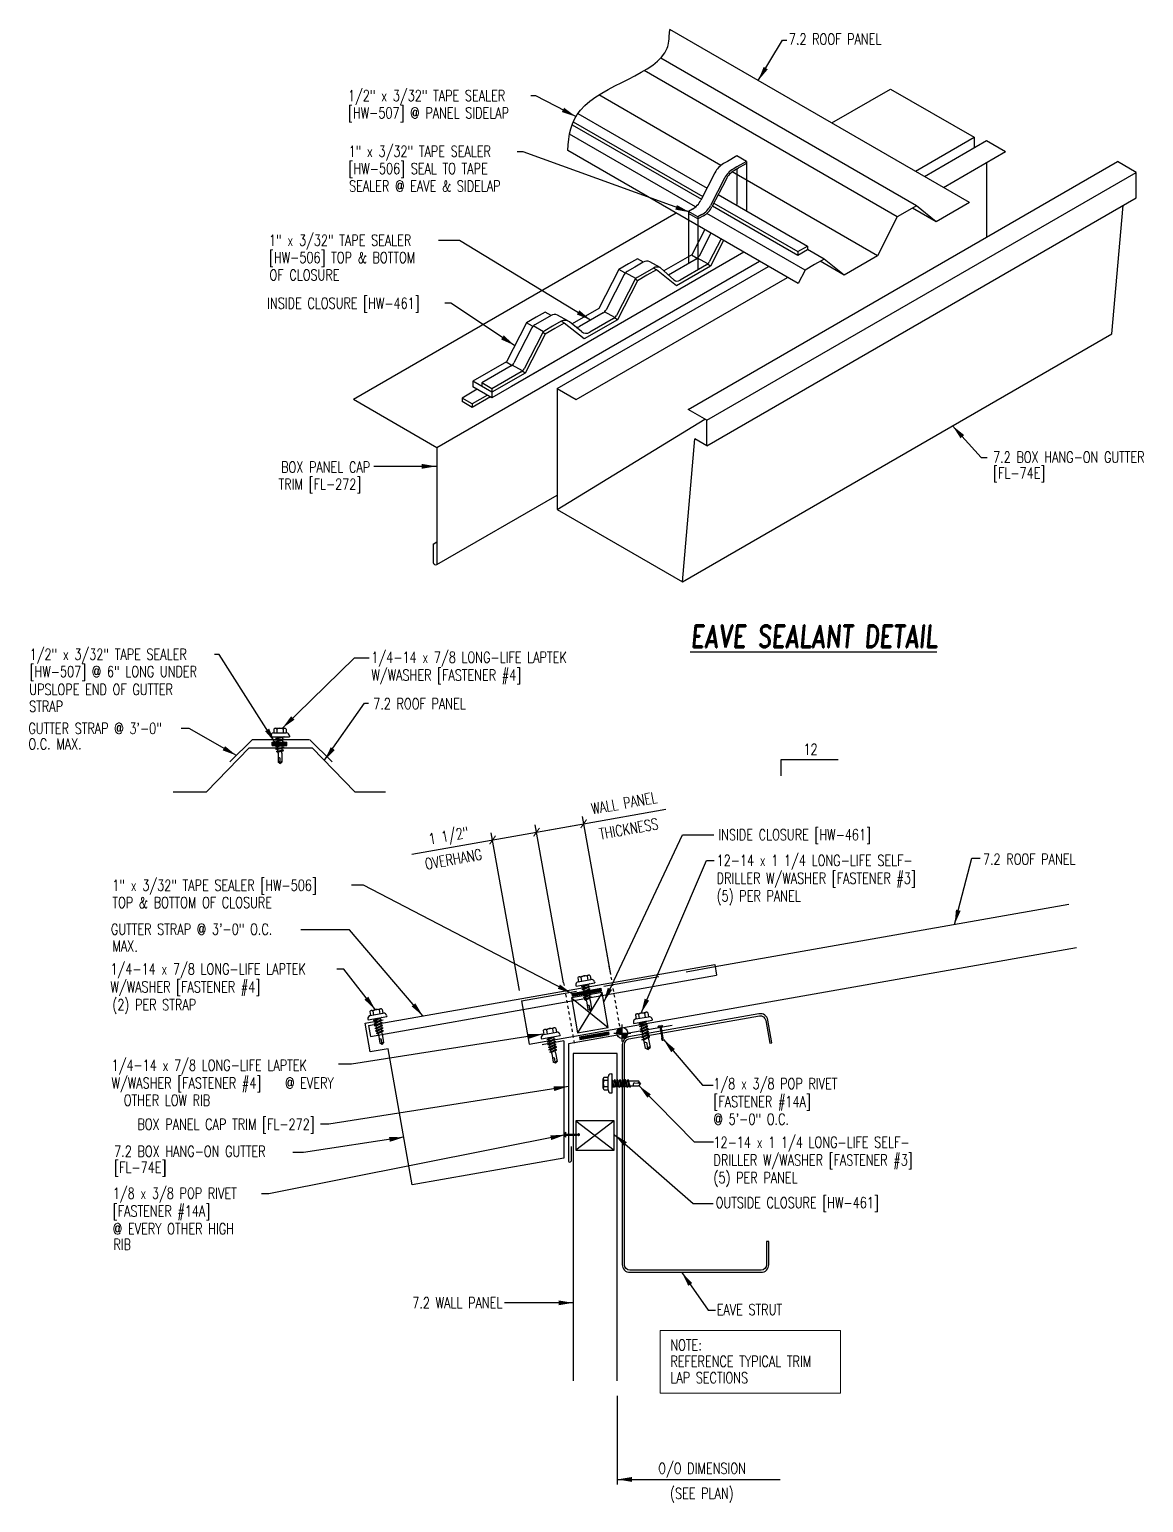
# Model space of a CAD drawing. Header units: inches. Extents: x -33163 to 19162, y -8858 to 30669.
# Drawn here: x -17049.3 to -17011.2, y 18209.7 to 18259.9 of the extents above; entities that cross this region are included whole.
import ezdxf
from ezdxf.enums import TextEntityAlignment as Align

# ---------------------------------------------------------------- set-up
doc = ezdxf.new("R2010")
doc.units = ezdxf.units.IN
doc.linetypes.add('DOT2', pattern=[0.125, 0, -0.125])
doc.linetypes.add('HIDDEN', pattern=[9.525, 6.35, -3.175])
doc.layers.get('0').update_dxf_attribs({"color": 9, "lineweight": 0})
for name, color, linetype in [('20 - 7.2 PANEL', 5, 'Continuous'), ('CLOSURE', 8, 'Continuous'), ('DIM', 7, 'Continuous'), ('DIM-DETAILS', 7, 'Continuous'), ('FASTENER', 9, 'Continuous'), ('GRID', 9, 'Continuous'), ('LABEL', 12, 'Continuous'), ('MARK', 1, 'Continuous'), ('PANEL-S', 11, 'Continuous'), ('SEALANT', 11, 'Continuous'), ('SECTION', 11, 'Continuous'), ('STLA', 12, 'Continuous'), ('TAPE', 9, 'Continuous'), ('TEXT', 7, 'Continuous'), ('TRIM', 4, 'Continuous')]:
    doc.layers.add(name, color=color, linetype=linetype)
doc.styles.add('ROMAND', font='romand', dxfattribs={"height": 0.075})
doc.styles.add('TEXT', font='SIMPLEX.shx', dxfattribs={"width": 0.75, "height": 0.375})
doc.styles.add('TEXT1', font='ROMANS.shx', dxfattribs={"width": 0.75, "height": 0.375})
doc.dimstyles.new('DETAIL$7', dxfattribs={"dimscale": 4, "dimtxt": 0.375, "dimasz": 0.125, "dimexe": 0.0625, "dimexo": 0.0625, "dimgap": 0.0625, "dimtad": 1, "dimdec": 4, "dimzin": 3, "dimdsep": 46, "dimlunit": 4, "dimtxsty": 'TEXT', "dimblk": 'ARCHTICK', "dimcen": 0.0625, "dimclrd": 7, "dimclre": 7, "dimclrt": 2, "dimadec": 0, "dimazin": 0, "dimtfac": 0.6, "dimtdec": 4, "dimtmove": 0, "dimatfit": 3, "dimfxl": 1, "dimfrac": 2, "dimtolj": 1, "dimtzin": 0, "dimarcsym": 0})

# ---------------------------------------------------------------- blocks, each defined once
blk = doc.blocks.new('fm4')
at = {"layer": 'FASTENER', "color": 12}
for p, q in [((-0.089, 0.018), (0.089, 0.018)), ((0.06, 0.04), (-0.06, 0.04)), ((-0.012, 0.018), (-0.012, -0.373)), ((0.012, 0.018), (0.012, -0.373)), ((-0.02, -0.45), (0.02, -0.45))]:
    blk.add_line(p, q, dxfattribs=at)
for centre, radius, start, end in [((0, -0.066), 0.123, 119.4777, 136.6143), ((0, -0.066), 0.123, 43.3857, 60.5223), ((0, -0.428), 0.03, 143.7655, 228.4038), ((-0.075, -0.373), 0.0625, 323.7655, 0), ((0.075, -0.373), 0.0625, 180, 216.2345), ((0, -0.428), 0.03, 311.5962, 36.2345)]:
    blk.add_arc(centre, radius, start, end, dxfattribs=at)
blk = doc.blocks.new('FD-F14A')
at = {"layer": 'TEXT', "style": 'TEXT1', "width": 0.75}
for s, p in [('1/8 x 3/8 POP RIVET', (0.005, -0.041)), ('[FASTENER #14A]', (0.005, -0.193))]:
    blk.add_text(s, height=0.09375, dxfattribs=at).set_placement(p)
blk.add_attdef('(QUANTITY)', (0.005, -0.344), '', height=0.0938, dxfattribs=at)
blk = doc.blocks.new('fz9')
at = {"layer": 'FASTENER'}
for p, q in [((-0.324, 0.071), (-0.324, 0.037)), ((-0.324, 0.037), (0.324, 0.037)), ((-0.224, 0.171), (0.215, 0.171)), ((-0.215, 0.305), (-0.215, 0.171)), ((-0.161, 0.337), (0.161, 0.337)), ((-0.139, -0.016), (0.046, 0.037)), ((-0.107, 0.305), (-0.107, 0.171)), ((-0.104, -0.036), (0.139, 0.033)), ((-0.086, 0.037), (0.086, 0.037)), ((-0.086, 0.037), (-0.086, -0.001)), ((0.086, 0.037), (0.133, 0.037)), ((0.086, 0.018), (0.086, -0.042)), ((0.107, 0.305), (0.107, 0.171)), ((0.139, 0.033), (0.133, 0.037)), ((0.215, 0.305), (0.215, 0.171)), ((0.324, 0.071), (0.324, 0.037)), ((-0.104, -0.036), (-0.139, -0.016)), ((-0.139, -0.107), (0.104, -0.038)), ((-0.104, -0.127), (-0.139, -0.107)), ((-0.139, -0.198), (0.104, -0.128)), ((-0.104, -0.218), (-0.139, -0.198)), ((-0.139, -0.289), (0.104, -0.219)), ((-0.104, -0.309), (-0.139, -0.289)), ((-0.139, -0.38), (0.104, -0.31)), ((-0.104, -0.4), (-0.139, -0.38)), ((-0.139, -0.47), (0.104, -0.401)), ((-0.104, -0.491), (-0.139, -0.47)), ((-0.139, -0.561), (0.104, -0.492)), ((-0.104, -0.127), (0.139, -0.058)), ((-0.104, -0.218), (0.139, -0.149)), ((-0.104, -0.309), (0.139, -0.239)), ((-0.104, -0.4), (0.139, -0.33)), ((-0.104, -0.491), (0.139, -0.421)), ((-0.086, -0.031), (-0.086, -0.092)), ((-0.086, -0.122), (-0.086, -0.183)), ((-0.086, -0.213), (-0.086, -0.274)), ((-0.086, -0.304), (-0.086, -0.364)), ((-0.086, -0.395), (-0.086, -0.455)), ((-0.086, -0.486), (-0.086, -0.546)), ((0.086, -0.073), (0.086, -0.133)), ((0.086, -0.164), (0.086, -0.224)), ((0.086, -0.255), (0.086, -0.315)), ((0.086, -0.345), (0.086, -0.406)), ((0.086, -0.436), (0.086, -0.497)), ((0.139, -0.058), (0.104, -0.038)), ((0.139, -0.149), (0.104, -0.128)), ((0.139, -0.239), (0.104, -0.219)), ((0.139, -0.33), (0.104, -0.31)), ((0.139, -0.421), (0.104, -0.401)), ((0.139, -0.512), (0.104, -0.492)), ((-0.104, -0.581), (-0.139, -0.561)), ((-0.104, -0.581), (0.139, -0.512)), ((-0.086, -0.577), (-0.086, -0.869)), ((0, -0.929), (-0.086, -0.869)), ((-0.002, -0.914), (0.014, -0.727)), ((0, -0.929), (0.086, -0.869)), ((0.086, -0.527), (0.086, -0.869))]:
    blk.add_line(p, q, dxfattribs=at)
for centre, radius, start, end in [((-0.224, 0.071), 0.1, 90, 180), ((-0.161, 0.274), 0.0628, 29.8754, 150.1246), ((0, 0.141), 0.196, 56.9974, 123.0026), ((0.161, 0.274), 0.0628, 29.8754, 150.1246), ((0.224, 0.071), 0.1, 0, 90), ((-0.046, -0.739), 0.0615, 11.1445, 130.906), ((0.054, -0.915), 0.0563, 55.4585, 194.8454)]:
    blk.add_arc(centre, radius, start, end, dxfattribs=at)
blk = doc.blocks.new('wp')
at = {"layer": 'SECTION'}
for p, q in [((-0.096, 0), (0.096, 0)), ((0, -0.096), (0, 0.096))]:
    blk.add_line(p, q, dxfattribs=at)
at = {"layer": 'SECTION', "const_width": 0.0625}
for points in [[(0, 0.031, 0.414214), (-0.031, 0, 1)], [(0, -0.031, 0.414214), (0.031, 0, 1)]]:
    blk.add_lwpolyline(points, format="xyb", dxfattribs=at)
at = {"layer": 'SECTION'}
blk.add_circle((0, 0), 0.0625, dxfattribs=at)
blk = doc.blocks.new('_ArchTick')
at = {"color": 0, "linetype": 'ByBlock', "const_width": 0.15}
blk.add_lwpolyline([(-0.5, -0.5), (0.5, 0.5)], dxfattribs=at)
blk = doc.blocks.new('A$C30686E82')
for p, q in [((-2.715, 0.761), (3.437, 0.761)), ((-2.715, 0.761), (-2.715, -1.379)), ((3.437, 0.761), (3.437, -1.379)), ((-2.715, -1.379), (3.437, -1.379))]:
    blk.add_line(p, q)
at = {"layer": 'TEXT', "style": 'TEXT1', "width": 0.75}
for s, p in [('NOTE:', (-2.368, 0.081)), ('REFERENCE TYPICAL TRIM', (-2.368, -0.477)), ('LAP SECTIONS', (-2.368, -1.035))]:
    blk.add_text(s, height=0.375, dxfattribs=at).set_placement(p)
blk = doc.blocks.new('slopl1')
at = {"layer": 'MARK', "color": 6}
blk.add_lwpolyline([(0, 0), (0, 0.137), (0.487, 0.137)], dxfattribs=at)
at = {"layer": 'MARK', "color": 2, "style": 'TEXT1', "width": 0.75}
blk.add_text('12', height=0.0938, dxfattribs=at).set_placement((0.191, 0.178))
blk.add_attdef('SLOPL1', text='', height=0.0938, dxfattribs=at).set_placement((-0.055, 0.024), align=Align.RIGHT)
blk = doc.blocks.new('FD-F4')
at = {"layer": 'TEXT', "style": 'TEXT1', "width": 0.75}
for s, p in [('1/4-14 x 7/8 LONG-LIFE LAPTEK', (0.005, -0.041)), ('W/WASHER [FASTENER #4]', (0.005, -0.193))]:
    blk.add_text(s, height=0.09375, dxfattribs=at).set_placement(p)
blk.add_attdef('(QUANTITY)', (1.485, -0.193), '', height=0.0938, dxfattribs=at)
blk = doc.blocks.new('FD-F3')
at = {"layer": 'TEXT', "style": 'TEXT1', "width": 0.75}
for s, p in [('12-14 x 1 1/4 LONG-LIFE SELF-', (0.005, -0.041)), ('DRILLER W/WASHER [FASTENER #3]', (0.005, -0.193))]:
    blk.add_text(s, height=0.09375, dxfattribs=at).set_placement(p)
blk.add_attdef('(QUANTITY)', (0.005, -0.344), '', height=0.0938, dxfattribs=at)
blk = doc.blocks.new('A$C6938402A')
at = {"layer": 'TAPE'}
h = blk.add_hatch(dxfattribs=at)
h.set_pattern_fill('DOTS', color=256, scale=0.35, angle=270, style=0)
h.set_pattern_definition([(270, (-22.332364, -26.379487), (0.021875, -0.0109375), [0, -0.021875])])
h.paths.add_polyline_path([(-0.563, -0.04), (-0.547, -0.132), (0.438, 0.041), (0.422, 0.134)])
at = {"layer": 'SEALANT'}
for p, q in [((-0.563, -0.04), (0.422, 0.134)), ((-0.547, -0.132), (0.438, 0.041)), ((0.422, 0.134), (0.438, 0.041)), ((-0.563, -0.04), (-0.547, -0.132))]:
    blk.add_line(p, q, dxfattribs=at)
blk = doc.blocks.new('LAY-LAB')
at = {"layer": 'LABEL', "color": 6, "style": 'ROMAND', "oblique": 5, "width": 0.75}
blk.add_attdef('LAY-LAB', (0.017, 0.036), '', height=0.188, dxfattribs=at)
blk = doc.blocks.new('A$C737C3CF5')
at = {"layer": 'TRIM'}
for p, q in [((-7.738, 1.596), (4.08, 3.679)), ((4.08, 3.679), (4.145, 3.31)), ((-7.672, 1.226), (4.145, 3.31)), ((-7.738, 1.596), (-7.672, 1.226))]:
    blk.add_line(p, q, dxfattribs=at)
blk = doc.blocks.new('fz5')
at = {"layer": 'FASTENER'}
for p, q in [((-0.326, 0.071), (-0.326, 0.037)), ((-0.326, 0.037), (0.322, 0.037)), ((-0.226, 0.171), (0.214, 0.171)), ((-0.217, 0.305), (-0.217, 0.171)), ((-0.163, 0.337), (0.159, 0.337)), ((-0.141, -0.014), (0.037, 0.037)), ((-0.108, 0.305), (-0.108, 0.171)), ((-0.105, -0.034), (0.137, 0.035)), ((-0.088, 0.037), (-0.088, 0.001)), ((-0.088, 0.037), (0.085, 0.037)), ((0.085, 0.037), (0.134, 0.037)), ((0.085, 0.02), (0.085, -0.041)), ((0.105, 0.305), (0.105, 0.171)), ((0.137, 0.035), (0.134, 0.037)), ((0.214, 0.305), (0.214, 0.171)), ((0.322, 0.071), (0.322, 0.037)), ((-0.105, -0.034), (-0.141, -0.014)), ((-0.141, -0.105), (0.102, -0.036)), ((-0.105, -0.125), (-0.141, -0.105)), ((-0.141, -0.196), (0.102, -0.127)), ((-0.105, -0.216), (-0.141, -0.196)), ((-0.141, -0.287), (0.102, -0.217)), ((-0.105, -0.307), (-0.141, -0.287)), ((-0.141, -0.378), (0.102, -0.308)), ((-0.105, -0.398), (-0.141, -0.378)), ((-0.122, -0.463), (0.089, -0.403)), ((-0.086, -0.483), (-0.122, -0.463)), ((-0.105, -0.125), (0.137, -0.056)), ((-0.105, -0.216), (0.137, -0.147)), ((-0.105, -0.307), (0.137, -0.238)), ((-0.105, -0.398), (0.137, -0.328)), ((-0.088, -0.029), (-0.088, -0.09)), ((-0.088, -0.12), (-0.088, -0.181)), ((-0.084, -0.27), (-0.088, -0.211)), ((-0.086, -0.483), (0.124, -0.423)), ((-0.078, -0.36), (-0.082, -0.3)), ((-0.071, -0.449), (-0.075, -0.389)), ((-0.066, -0.516), (-0.069, -0.478)), ((0.063, -0.515), (0.068, -0.439)), ((0.071, -0.408), (0.075, -0.346)), ((0.077, -0.315), (0.082, -0.253)), ((0.084, -0.223), (0.085, -0.211)), ((0.085, -0.071), (0.085, -0.131)), ((0.085, -0.162), (0.085, -0.211)), ((0.124, -0.423), (0.089, -0.403)), ((0.137, -0.056), (0.102, -0.036)), ((0.137, -0.147), (0.102, -0.127)), ((0.137, -0.238), (0.102, -0.217)), ((0.137, -0.328), (0.102, -0.308)), ((-0.066, -0.516), (-0.066, -0.82)), ((-0.002, -0.866), (-0.066, -0.82)), ((-0.003, -0.854), (0.009, -0.714)), ((-0.002, -0.866), (0.063, -0.82)), ((0.063, -0.516), (0.063, -0.82))]:
    blk.add_line(p, q, dxfattribs=at)
for centre, radius, start, end in [((-0.226, 0.071), 0.1, 90, 180), ((-0.163, 0.274), 0.0628, 29.8754, 150.1246), ((-0.002, 0.141), 0.196, 56.9974, 123.0026), ((0.159, 0.274), 0.0628, 29.8754, 150.1246), ((0.222, 0.071), 0.1, 0, 90), ((-0.036, -0.723), 0.0461, 11.1445, 130.906), ((0.039, -0.855), 0.0422, 55.4585, 194.8454), ((0.073, -0.516), 0.01, 175.9484, 180)]:
    blk.add_arc(centre, radius, start, end, dxfattribs=at)
blk = doc.blocks.new('A$C22B817AC')
at = {"layer": 'TAPE'}
h = blk.add_hatch(dxfattribs=at)
h.set_pattern_fill('DOTS', color=256, scale=0.35, angle=270, style=0)
h.set_pattern_definition([(270, (-46.173024, -15.338993), (0.021875, -0.0109375), [0, -0.021875])])
h.paths.add_polyline_path([(-1.948, 1.156), (-1.928, 1.267), (-2.421, 1.354), (-2.44, 1.243)])
for p, q in [((-2.44, 1.243), (-2.421, 1.354)), ((-2.44, 1.243), (-1.948, 1.156)), ((-2.421, 1.354), (-1.928, 1.267)), ((-1.948, 1.156), (-1.928, 1.267))]:
    blk.add_line(p, q, dxfattribs=at)

msp = doc.modelspace()

# ---------------------------------------------------------------- linework, layer by layer
at = {"layer": '20 - 7.2 PANEL'}
for p, q in [((-17025.86565, 18227.95301), (-17013.79098, 18230.0821)), ((-17032.21695, 18225.30997), (-17013.53051, 18228.60489)), ((-17032.47742, 18226.78718), (-17032.21695, 18225.30997)), ((-17029.20815, 18224.98764), (-17030.70815, 18224.98764)), ((-17030.70815, 18224.98764), (-17030.70815, 18213.82037)), ((-17029.20815, 18213.82037), (-17029.20815, 18224.98764))]:
    msp.add_line(p, q, dxfattribs=at)
at = {"layer": '20 - 7.2 PANEL', "linetype": 'HIDDEN', "ltscale": 0.3}
msp.add_line((-17032.47742, 18226.78718), (-17025.86565, 18227.95301), dxfattribs=at)
at = {"layer": 'CLOSURE'}
for p, q in [((-17026.21847, 18253.10423), (-17026.65872, 18252.24422)), ((-17025.57698, 18252.73386), (-17026.02395, 18251.86071)), ((-17024.88191, 18252.33256), (-17032.81216, 18247.75403)), ((-17028.51594, 18252.10946), (-17028.82594, 18251.93048)), ((-17028.31554, 18251.99376), (-17028.51594, 18252.10946)), ((-17026.65872, 18252.24422), (-17027.61209, 18251.6938)), ((-17026.4761, 18252.12175), (-17026.67347, 18252.23571)), ((-17029.1507, 18251.74298), (-17029.83196, 18250.41215)), ((-17028.82594, 18251.93048), (-17029.1507, 18251.74298)), ((-17028.9503, 18251.62728), (-17029.1507, 18251.74298)), ((-17028.19118, 18251.54696), (-17028.51594, 18251.35946)), ((-17027.86642, 18251.73446), (-17028.19118, 18251.54696)), ((-17027.86642, 18251.73446), (-17027.96834, 18251.7933)), ((-17027.18515, 18251.19029), (-17027.86642, 18251.73446)), ((-17026.02395, 18251.86071), (-17027.18515, 18251.19029)), ((-17026.02395, 18251.86071), (-17026.1289, 18251.9213)), ((-17028.51594, 18251.35946), (-17029.1972, 18250.02863)), ((-17028.51594, 18251.35946), (-17028.59869, 18251.40723)), ((-17031.97553, 18250.11206), (-17032.30029, 18249.92456)), ((-17031.66553, 18250.29104), (-17031.97553, 18250.11206)), ((-17031.46513, 18250.17534), (-17031.66553, 18250.29104)), ((-17031.01601, 18249.91604), (-17031.11793, 18249.97489)), ((-17029.83196, 18250.41215), (-17030.74906, 18249.88266)), ((-17029.1972, 18250.02863), (-17030.33475, 18249.37187)), ((-17029.1972, 18250.02863), (-17029.30215, 18250.08922)), ((-17032.30029, 18249.92456), (-17032.98156, 18248.59373)), ((-17031.66553, 18249.54104), (-17032.34679, 18248.21021)), ((-17032.0999, 18249.80886), (-17032.30029, 18249.92456)), ((-17031.66553, 18249.54104), (-17031.74828, 18249.58881)), ((-17031.34077, 18249.72854), (-17031.66553, 18249.54104)), ((-17031.01601, 18249.91604), (-17031.34077, 18249.72854)), ((-17030.33475, 18249.37187), (-17031.01601, 18249.91604)), ((-17032.98156, 18248.59373), (-17034.13386, 18247.92845)), ((-17031.34077, 18248.60354), (-17033.48434, 18247.36595)), ((-17032.79894, 18248.47126), (-17032.99631, 18248.58521)), ((-17032.34679, 18248.21021), (-17033.48434, 18247.55345)), ((-17032.34679, 18248.21021), (-17032.45174, 18248.2708)), ((-17033.48434, 18247.55345), (-17034.13386, 18247.92845)), ((-17034.13386, 18247.92845), (-17034.13386, 18247.74095)), ((-17033.48434, 18247.36595), (-17034.13386, 18247.74095)), ((-17033.48434, 18247.55345), (-17033.48434, 18247.36595)), ((-17029.72631, 18227.07162), (-17030.77205, 18226.88723)), ((-17030.77205, 18226.88723), (-17030.561, 18225.69032)), ((-17030.77205, 18226.88723), (-17029.51527, 18225.87471)), ((-17029.72631, 18227.07162), (-17030.561, 18225.69032)), ((-17029.51527, 18225.87471), (-17029.72631, 18227.07162)), ((-17030.561, 18225.69032), (-17029.51527, 18225.87471)), ((-17030.61757, 18222.68734), (-17030.61757, 18221.68734)), ((-17029.3068, 18222.68734), (-17030.61757, 18222.68734)), ((-17030.61757, 18222.68734), (-17029.3068, 18221.68734)), ((-17029.3068, 18222.68734), (-17030.61757, 18221.68734)), ((-17029.3068, 18221.68734), (-17029.3068, 18222.68734)), ((-17030.61757, 18221.68734), (-17029.3068, 18221.68734))]:
    msp.add_line(p, q, dxfattribs=at)
at = {"layer": 'DIM', "color": 7}
msp.add_line((-17029.20815, 18213.30989), (-17029.20815, 18210.27661), dxfattribs=at)
at = {"layer": 'DIM-DETAILS', "linetype": 'DOT2', "ltscale": 0.3}
for p, q in [((-17029.08293, 18225.72405), (-17029.58658, 18228.58038)), ((-17031.03856, 18227.40313), (-17030.67491, 18225.34074))]:
    msp.add_line(p, q, dxfattribs=at)
at = {"layer": 'GRID', "ltscale": 0.1}
for p, q in [((-17026.77825, 18253.65317), (-17026.77825, 18251.94381)), ((-17026.45349, 18253.53598), (-17026.45349, 18251.7304))]:
    msp.add_line(p, q, dxfattribs=at)
at = {"layer": 'PANEL-S'}
for p, q in [((-17017.18008, 18254.02836), (-17027.40856, 18259.93378)), ((-17019.6484, 18253.54077), (-17028.2867, 18258.5281)), ((-17018.99888, 18253.91577), (-17027.72305, 18258.95267)), ((-17025.66856, 18255.29236), (-17029.83606, 18257.69846)), ((-17026.53306, 18253.87879), (-17030.83397, 18256.36193)), ((-17023.03228, 18251.26468), (-17030.89006, 18255.80137)), ((-17020.32967, 18252.20994), (-17025.28427, 18255.07048)), ((-17017.18008, 18254.02836), (-17018.31762, 18253.3716)), ((-17022.798, 18251.72235), (-17026.14916, 18253.65715)), ((-17019.6484, 18253.54077), (-17020.32967, 18252.20994)), ((-17018.99888, 18253.91577), (-17019.6484, 18253.54077)), ((-17018.31762, 18253.3716), (-17019.12952, 18253.84035)), ((-17018.31762, 18253.3716), (-17018.99888, 18253.91577)), ((-17022.14848, 18252.09735), (-17022.71377, 18252.42372)), ((-17022.14848, 18252.09735), (-17022.47324, 18251.90985)), ((-17021.46721, 18251.55318), (-17022.27911, 18252.02193)), ((-17021.46721, 18251.55318), (-17022.14848, 18252.09735)), ((-17020.32967, 18252.20994), (-17021.46721, 18251.55318)), ((-17022.798, 18251.72235), (-17023.03228, 18251.26468)), ((-17022.47324, 18251.90985), (-17022.798, 18251.72235))]:
    msp.add_line(p, q, dxfattribs=at)
msp.add_lwpolyline([(-17044.36235, 18233.91314), (-17043.22015, 18233.91314), (-17041.76615, 18235.41314), (-17039.62015, 18235.41314), (-17038.16615, 18233.91314), (-17037.1093, 18233.91314)], dxfattribs=at)
msp.add_open_spline([(-17030.89006, 18255.80137), (-17030.88113, 18256.32539), (-17030.51506, 18257.93746), (-17027.54639, 18258.45299), (-17027.43994, 18259.57415), (-17027.40856, 18259.93378)], degree=3, knots=[1.95159358, 1.95159358, 1.95159358, 1.95159358, 3.98317983, 8.84263436, 9.55500093, 9.55500093, 9.55500093, 9.55500093], dxfattribs=at)
at = {"layer": 'SEALANT'}
for p, q in [((-17023.03853, 18252.23622), (-17022.71377, 18252.42372)), ((-17023.03853, 18252.35392), (-17023.03853, 18252.23622))]:
    msp.add_line(p, q, dxfattribs=at)
at = {"layer": 'STLA'}
msp.add_lwpolyline([(-17023.92844, 18225.35442), (-17024.06524, 18226.13025, 0.41421356), (-17024.36899, 18226.34294), (-17028.81814, 18225.55843, 0.36397023), (-17029.03481, 18225.30022), (-17029.03481, 18217.78243, 0.41421356), (-17028.77261, 18217.52023), (-17024.29701, 18217.52023, 0.41421356), (-17024.03481, 18217.78243), (-17024.03481, 18218.57023), (-17024.10951, 18218.57023), (-17024.10951, 18217.78243, -0.41421356), (-17024.29701, 18217.59493), (-17028.77261, 18217.59493, -0.41421356), (-17028.96011, 18217.78243), (-17028.96011, 18225.30022, -0.36397023), (-17028.80517, 18225.48487), (-17024.35602, 18226.26938, -0.41421356), (-17024.13881, 18226.11728), (-17024.00201, 18225.34145)], format="xyb", close=True, dxfattribs=at)
at = {"layer": 'TAPE'}
for p, q in [((-17030.54778, 18257.06439), (-17026.13996, 18254.51953)), ((-17030.74345, 18256.68467), (-17026.33464, 18254.13923)), ((-17030.70501, 18256.78016), (-17026.28813, 18254.23008)), ((-17025.11985, 18255.61846), (-17025.44461, 18255.43096)), ((-17024.79509, 18255.43096), (-17025.11985, 18255.61846)), ((-17025.87025, 18255.04639), (-17026.34976, 18254.1097)), ((-17025.44461, 18255.43096), (-17025.57764, 18255.35415)), ((-17025.11985, 18255.24346), (-17025.25289, 18255.16665)), ((-17025.06797, 18255.2031), (-17025.201, 18255.1263)), ((-17024.79509, 18255.43096), (-17025.11985, 18255.24346)), ((-17024.79509, 18255.36065), (-17025.11985, 18255.17315)), ((-17025.11985, 18255.17315), (-17025.11985, 18253.95648)), ((-17024.79509, 18255.43096), (-17024.79509, 18255.36065)), ((-17024.79509, 18255.36065), (-17024.79509, 18253.74307)), ((-17025.5455, 18254.85889), (-17026.025, 18253.9222)), ((-17025.49361, 18254.81854), (-17025.97311, 18253.88184)), ((-17025.90738, 18254.01025), (-17023.03853, 18252.35392)), ((-17025.7592, 18254.2997), (-17022.71377, 18252.54142)), ((-17026.64237, 18253.80194), (-17026.77825, 18253.72348)), ((-17026.45349, 18253.53598), (-17026.77825, 18253.72348)), ((-17026.77825, 18253.72348), (-17026.77825, 18253.65317)), ((-17026.45349, 18253.46567), (-17026.77825, 18253.65317)), ((-17026.31761, 18253.61444), (-17026.45349, 18253.53598)), ((-17026.26572, 18253.57408), (-17026.45349, 18253.46567)), ((-17026.45349, 18253.53598), (-17026.45349, 18253.46567)), ((-17025.95388, 18253.9194), (-17023.03853, 18252.23622)), ((-17026.01042, 18252.98411), (-17026.41061, 18252.20234)), ((-17025.66322, 18252.78366), (-17026.06341, 18252.00189)), ((-17023.03853, 18252.35392), (-17022.71377, 18252.54142)), ((-17022.71377, 18252.54142), (-17022.71377, 18252.42372)), ((-17028.31618, 18251.99339), (-17028.61146, 18251.82291)), ((-17027.74424, 18251.80567), (-17028.09143, 18252.00612)), ((-17026.50815, 18252.09976), (-17027.45592, 18251.55256)), ((-17026.11491, 18251.93348), (-17026.4621, 18252.13394)), ((-17028.96985, 18251.56972), (-17029.58386, 18250.37027)), ((-17028.57659, 18251.43243), (-17028.92378, 18251.63288)), ((-17028.61146, 18251.82291), (-17028.87231, 18251.67231)), ((-17028.26427, 18251.62245), (-17028.52512, 18251.47185)), ((-17027.96898, 18251.79293), (-17028.26427, 18251.62245)), ((-17027.2729, 18251.38703), (-17027.72604, 18251.79686)), ((-17026.16095, 18251.8993), (-17027.06111, 18251.37959)), ((-17028.62265, 18251.36926), (-17029.23666, 18250.16981)), ((-17031.76106, 18250.00449), (-17032.02191, 18249.85389)), ((-17031.46577, 18250.17497), (-17031.76106, 18250.00449)), ((-17031.11858, 18249.97452), (-17031.41386, 18249.80403)), ((-17030.89383, 18249.98725), (-17031.24103, 18250.1877)), ((-17029.6814, 18250.26768), (-17030.48904, 18249.80139)), ((-17029.3342, 18250.06723), (-17030.14184, 18249.60094)), ((-17029.2903, 18250.09942), (-17029.63749, 18250.29987)), ((-17032.11944, 18249.7513), (-17032.73345, 18248.55185)), ((-17031.77224, 18249.55084), (-17032.38625, 18248.3514)), ((-17031.72618, 18249.61401), (-17032.07338, 18249.81446)), ((-17031.41386, 18249.80403), (-17031.67471, 18249.65343)), ((-17030.42286, 18249.62211), (-17030.83755, 18249.95334)), ((-17032.43989, 18248.281), (-17032.78709, 18248.48146)), ((-17032.83099, 18248.44926), (-17033.83154, 18247.8716)), ((-17032.48379, 18248.24881), (-17033.48434, 18247.67114)), ((-17033.9827, 18247.65368), (-17034.49938, 18247.35537)), ((-17033.48434, 18247.67114), (-17033.83154, 18247.8716)), ((-17033.83154, 18247.8716), (-17033.83154, 18247.75391)), ((-17033.48434, 18247.67114), (-17033.48434, 18247.55345)), ((-17034.15218, 18247.15492), (-17034.49938, 18247.35537)), ((-17034.49938, 18247.35537), (-17034.49938, 18247.23768)), ((-17034.15218, 18247.03722), (-17034.49938, 18247.23768)), ((-17033.6355, 18247.45322), (-17034.15218, 18247.15492)), ((-17033.53357, 18247.39438), (-17034.15218, 18247.03722)), ((-17034.15218, 18247.15492), (-17034.15218, 18247.03722))]:
    msp.add_line(p, q, dxfattribs=at)
for centre, radius, start, end in [((-17025.20264, 18254.70463), 0.75, 120, 152.891644), ((-17024.87789, 18254.51713), 0.75, 120, 152.891644), ((-17024.826, 18254.47678), 0.75, 120, 152.891644), ((-17027.01737, 18254.45146), 0.75, 300, 332.891644), ((-17026.69261, 18254.26396), 0.75, 300, 332.891644), ((-17026.64072, 18254.2236), 0.75, 300, 332.891644), ((-17028.19118, 18251.77688), 0.25, 66.485164, 120), ((-17026.63315, 18252.31626), 0.25, 300, 332.891644), ((-17026.28595, 18252.11581), 0.25, 300, 332.891644), ((-17028.74731, 18251.4558), 0.25, 120, 152.891644), ((-17027.84398, 18251.57643), 0.25, 61.850627, 120), ((-17028.40012, 18251.25534), 0.25, 120, 152.891644), ((-17027.1618, 18251.53141), 0.18217, 232.421768, 303.553425), ((-17031.34077, 18249.95846), 0.25, 66.485164, 120), ((-17030.99358, 18249.75801), 0.25, 51.383251, 120), ((-17029.8064, 18250.48419), 0.25, 300, 332.891644), ((-17029.4592, 18250.28373), 0.25, 300, 332.891644), ((-17031.89691, 18249.63738), 0.25, 120, 152.891644), ((-17031.54971, 18249.43693), 0.25, 120, 152.891644), ((-17030.61404, 18250.0179), 0.25, 271.942393, 300), ((-17030.26684, 18249.81744), 0.25, 231.383251, 300), ((-17032.95599, 18248.66577), 0.25, 300, 332.891644), ((-17032.60879, 18248.46531), 0.25, 300, 332.891644)]:
    msp.add_arc(centre, radius, start, end, dxfattribs=at)
at = {"layer": 'TEXT', "color": 7}
for p, q in [((-17029.42938, 18227.68447), (-17030.39626, 18233.07422)), ((-17030.3521, 18232.82815), (-17027.55335, 18233.32932)), ((-17036.21147, 18231.78754), (-17031.96009, 18232.54019)), ((-17032.53896, 18227.13617), (-17033.50465, 18232.5193)), ((-17031.03737, 18227.39651), (-17032.00426, 18232.78626)), ((-17031.03856, 18227.40313), (-17032.00426, 18232.78626)), ((-17031.96009, 18232.54019), (-17030.28595, 18232.84065)), ((-17031.96009, 18232.54019), (-17030.55142, 18232.79301))]:
    msp.add_line(p, q, dxfattribs=at)
at = {"layer": 'TRIM'}
for p, q in [((-17021.88131, 18256.74262), (-17019.87677, 18257.89994)), ((-17019.87677, 18257.89994), (-17017.02718, 18256.25473)), ((-17019.03172, 18255.09741), (-17017.02718, 18256.25473)), ((-17018.72246, 18254.91886), (-17016.60302, 18256.14252)), ((-17017.02718, 18256.25473), (-17017.02718, 18255.89763)), ((-17016.60302, 18256.14252), (-17015.9535, 18255.76752)), ((-17018.07295, 18254.54386), (-17015.9535, 18255.76752)), ((-17026.79067, 18246.96537), (-17012.1358, 18255.42636)), ((-17026.14957, 18246.59523), (-17011.4947, 18255.05622)), ((-17016.60302, 18255.39252), (-17016.60302, 18252.84721)), ((-17011.4947, 18255.05622), (-17012.1358, 18255.42636)), ((-17011.4947, 18254.18777), (-17011.4947, 18255.05622)), ((-17026.14957, 18245.72678), (-17011.4947, 18254.18777)), ((-17038.21017, 18247.31515), (-17027.20083, 18253.67139)), ((-17012.32702, 18249.54877), (-17011.94384, 18253.92846)), ((-17035.36058, 18245.66994), (-17024.35124, 18252.02618)), ((-17031.25789, 18247.68153), (-17024.04198, 18251.84763)), ((-17030.60837, 18247.30653), (-17023.39247, 18251.47263)), ((-17026.98189, 18241.08778), (-17012.32702, 18249.54877)), ((-17031.25789, 18247.68153), (-17031.25789, 18243.55653)), ((-17031.25789, 18247.68153), (-17030.60837, 18247.30653)), ((-17038.21017, 18247.31515), (-17035.36058, 18245.66994)), ((-17026.14957, 18246.59523), (-17026.79067, 18246.96537)), ((-17031.25789, 18243.55653), (-17026.22223, 18246.63718)), ((-17026.14957, 18245.72678), (-17026.14957, 18246.59523)), ((-17026.98189, 18241.08778), (-17026.55552, 18245.96115)), ((-17026.14957, 18245.72678), (-17026.55552, 18245.96115)), ((-17035.36058, 18245.66994), (-17035.36058, 18241.67762)), ((-17035.36058, 18241.67762), (-17031.25789, 18244.04631)), ((-17031.25789, 18243.55653), (-17026.98189, 18241.08778)), ((-17035.49335, 18242.37198), (-17035.36058, 18242.44864)), ((-17035.49335, 18242.37198), (-17035.49335, 18241.74647)), ((-17041.65552, 18235.70632), (-17042.4293, 18234.94028)), ((-17041.65552, 18235.70632), (-17039.73078, 18235.70632)), ((-17039.70807, 18235.70632), (-17038.9343, 18234.94028)), ((-17037.80801, 18226.02515), (-17037.1925, 18226.13368)), ((-17037.63436, 18225.04034), (-17037.80801, 18226.02515)), ((-17027.33656, 18225.94084), (-17030.87383, 18225.31713)), ((-17031.03, 18225.41794), (-17031.76861, 18225.2877)), ((-17031.03, 18225.41794), (-17031.03, 18221.41794)), ((-17037.01885, 18225.14887), (-17037.63436, 18225.04034)), ((-17036.20024, 18220.50628), (-17037.01885, 18225.14887)), ((-17030.87383, 18225.31713), (-17030.87383, 18221.31713)), ((-17031.03, 18221.41794), (-17036.20024, 18220.50628)), ((-17030.78008, 18221.81713), (-17030.78008, 18221.31713))]:
    msp.add_line(p, q, dxfattribs=at)
for centre, radius, start, end in [((-17035.40684, 18241.75087), 0.08663, 182.912469, 302.273252), ((-17030.82696, 18221.32299), 0.04724, 187.129608, 352.870392)]:
    msp.add_arc(centre, radius, start, end, dxfattribs=at)

# ---------------------------------------------------------------- block references
msp.add_blockref('A$C30686E82', (-17025.02538, 18214.77155))
at = {"layer": '20 - 7.2 PANEL'}
msp.add_blockref('A$C737C3CF5', (-17029.95852, 18224.34584), dxfattribs=at)
at = {"layer": 'FASTENER'}
msp.add_blockref('fz5', (-17040.71349, 18235.7545), dxfattribs=at)
for name, p, rotation in [('fz5', (-17030.28556, 18227.30292), 9.99999999999983), ('fz9', (-17028.3233, 18226.03587), 9.999999999999792), ('fz5', (-17031.4647, 18225.50723), 9.99999999999983), ('fm4', (-17027.73236, 18225.88682), 9.99999999999987), ('fz9', (-17029.34633, 18223.96688), 90), ('fm4', (-17030.9432, 18222.21814), 90)]:
    msp.add_blockref(name, p, dxfattribs=dict(at, rotation=rotation))
at = {"layer": 'LABEL', "xscale": 4, "yscale": 4, "zscale": 4}
msp.add_blockref('LAY-LAB', (-17026.76759, 18238.7036), dxfattribs=at).add_auto_attribs({'LAY-LAB': '%%UEAVE SEALANT DETAIL'})
at = {"layer": 'MARK', "xscale": 4, "yscale": 4, "zscale": 4}
msp.add_blockref('slopl1', (-17023.61435, 18234.46814), dxfattribs=at)
at = {"layer": 'TEXT'}
for name, p, xscale, yscale, zscale in [('FD-F4', (-17037.61561, 18238.4859), 4, 4, 4), ('FD-F4', (-17046.52093, 18227.84701), 4, 4, 4), ('wp', (-17029.03585, 18225.68546), 3, 3, 3)]:
    msp.add_blockref(name, p, dxfattribs=dict(at, xscale=xscale, yscale=yscale, zscale=zscale))
at = {"layer": 'TEXT', "rotation": 10}
msp.add_blockref('A$C22B817AC', (-17038.3589, 18234.69479), dxfattribs=at)
at = {"layer": 'TEXT', "color": 7}
for p, xscale, yscale, zscale, rotation in [((-17030.3521, 18232.82815), 0.2499999999999998, 0.2499999999999998, 0.2499999999999998, 10.17465224019914), ((-17033.46049, 18232.27323), 0.2499999999999998, 0.2499999999999998, 0.2499999999999998, 190.174652240199), ((-17031.96009, 18232.54019), 0.25, 0.25, 0.25, 190.1746522401991), ((-17031.96009, 18232.54019), 0.25, 0.25, 0.25, 10.17465224019912)]:
    msp.add_blockref('_ArchTick', p, dxfattribs=dict(at, xscale=xscale, yscale=yscale, zscale=zscale, rotation=rotation))
at = {"layer": 'TEXT', "xscale": 4, "yscale": 4, "zscale": 4}
for name, p, values in [('FD-F3', (-17025.83443, 18231.55302), {'(QUANTITY)': '(5) PER PANEL'}), ('FD-F4', (-17046.48313, 18224.56541), {'(QUANTITY)': '@ EVERY'}), ('FD-F14A', (-17025.94475, 18223.93393), {'(QUANTITY)': '@ 5\'-0" O.C.'}), ('FD-F3', (-17025.94027, 18221.93578), {'(QUANTITY)': '(5) PER PANEL'}), ('FD-F14A', (-17046.44182, 18220.19415), {'(QUANTITY)': '@ EVERY OTHER HIGH'})]:
    msp.add_blockref(name, p, dxfattribs=at).add_auto_attribs(values)
at = {"layer": 'TEXT'}
for p in [(-17030.19281, 18227.07829), (-17029.93072, 18225.59189)]:
    msp.add_blockref('A$C6938402A', p, dxfattribs=at)
at = {"layer": 'TRIM', "rotation": 9.99999999999983}
msp.add_blockref('fz5', (-17037.38271, 18226.15365), dxfattribs=at)

# ---------------------------------------------------------------- texts
at = {"layer": 'TEXT', "style": 'TEXT1', "width": 0.75}
for s, p in [('7.2 ROOF PANEL', (-17023.35013, 18259.41542)), ('1/2" x 3/32" TAPE SEALER ', (-17038.39469, 18257.48943)), ('[HW-507] @ PANEL SIDELAP', (-17038.39469, 18256.89952)), ('1" x 3/32" TAPE SEALER ', (-17038.37556, 18255.58899)), ('[HW-506] SEAL TO TAPE', (-17038.37556, 18254.99907)), ('SEALER @ EAVE & SIDELAP', (-17038.35738, 18254.40211)), ('1" x 3/32" TAPE SEALER ', (-17041.09057, 18252.55314)), ('[HW-506] TOP & BOTTOM', (-17041.09057, 18251.96322)), ('OF CLOSURE', (-17041.07238, 18251.36626)), ('INSIDE CLOSURE [HW-461]', (-17041.15473, 18250.40422)), ('7.2 BOX HANG-ON GUTTER', (-17016.37994, 18245.1511)), ('[FL-74E]', (-17016.37994, 18244.6068)), ('1/2" x 3/32" TAPE SEALER ', (-17049.26108, 18238.42323)), ('[HW-507] @ 6" LONG UNDER', (-17049.26108, 18237.83331)), ('UPSLOPE END OF GUTTER', (-17049.27262, 18237.22448)), ('STRAP', (-17049.27567, 18236.64701)), ('7.2 ROOF PANEL', (-17037.53484, 18236.73724)), ('GUTTER STRAP @ 3\'-0"', (-17049.30168, 18235.89496)), ('O.C. MAX.', (-17049.30168, 18235.36191)), ('INSIDE CLOSURE [HW-461]', (-17025.75557, 18232.26647)), ('7.2 ROOF PANEL', (-17016.72558, 18231.43198)), ('1" x 3/32" TAPE SEALER [HW-506]', (-17046.437, 18230.5419)), ('TOP & BOTTOM OF CLOSURE', (-17046.437, 18229.95199)), ('GUTTER STRAP @ 3\'-0" O.C.', (-17046.48538, 18229.04161)), ('MAX.', (-17046.43631, 18228.46544)), ('(2) PER STRAP', (-17046.43422, 18226.4642)), ('7.2 BOX HANG-ON GUTTER', (-17046.37535, 18221.46069)), ('[FL-74E]', (-17046.37535, 18220.91639)), ('OUTSIDE CLOSURE [HW-461]', (-17025.84818, 18219.7095)), ('RIB', (-17046.40181, 18218.28356)), ('EAVE STRUT', (-17025.81087, 18216.06069)), ('O/O DIMENSION', (-17027.8064, 18210.64257)), ('(SEE PLAN)', (-17027.40349, 18209.78892))]:
    msp.add_text(s, height=0.375, dxfattribs=at).set_placement(p)
for s, p in [('BOX PANEL CAP', (-17037.63932, 18244.80983)), ('TRIM [FL-272]', (-17037.94158, 18244.22899)), ('OTHER LOW RIB', (-17043.09411, 18223.20459)), ('BOX PANEL CAP TRIM [FL-272]', (-17039.5308, 18222.38724)), ('7.2 WALL PANEL', (-17033.1268, 18216.29236))]:
    msp.add_text(s, height=0.375, dxfattribs=at).set_placement(p, align=Align.RIGHT)
at = {"layer": 'TEXT', "color": 2, "char_height": 0.375, "attachment_point": 5, "rotation": 10.174652, "style": 'TEXT1'}
for s, insert in [('\\A1;WALL PANEL', (-17028.96937, 18233.53239)), ('\\A1;THICKNESS', (-17028.81466, 18232.65501)), ('\\A1;1 1/2"', (-17034.94827, 18232.36168)), ('\\A1;OVERHANG', (-17034.79755, 18231.62062))]:
    msp.add_mtext(s, dxfattribs=dict(at, insert=insert))

# ---------------------------------------------------------------- leaders
at = {"layer": 'DIM'}
msp.add_leader([(-17029.20815, 18210.45146), (-17023.64605, 18210.45146)], dimstyle='DETAIL$7', dxfattribs=at)
at = {"layer": 'TEXT'}
for points in [[(-17024.39606, 18258.18789), (-17023.56729, 18259.572), (-17023.41935, 18259.572)], [(-17030.61512, 18256.95808), (-17031.97964, 18257.67322), (-17032.15517, 18257.67322)], [(-17026.72633, 18253.69351), (-17032.41905, 18255.76235), (-17032.6223, 18255.76235)], [(-17030.11374, 18250.01807), (-17034.58474, 18252.7355), (-17035.30785, 18252.7355)], [(-17032.70757, 18249.14908), (-17034.88723, 18250.58834), (-17035.09226, 18250.58834)], [(-17017.76445, 18246.40947), (-17016.79067, 18245.32913), (-17016.58326, 18245.32913)], [(-17040.88825, 18235.60776), (-17042.78624, 18238.6058), (-17042.95607, 18238.6058)], [(-17040.63454, 18236.09107), (-17038.17135, 18238.48683), (-17037.67308, 18238.48683)], [(-17039.2028, 18234.98258), (-17037.82958, 18236.9423), (-17037.69695, 18236.9423)], [(-17042.19827, 18235.15582), (-17043.81184, 18236.08257), (-17044.08398, 18236.08257)], [(-17029.66804, 18226.74116), (-17026.97959, 18232.44509), (-17025.90624, 18232.44509)], [(-17028.39003, 18226.36587), (-17026.16515, 18231.57904), (-17025.89509, 18231.57904)], [(-17017.69314, 18229.39341), (-17017.10532, 18231.65419), (-17016.81758, 18231.65419)], [(-17030.7561, 18227.03816), (-17037.8678, 18230.73452), (-17038.27406, 18230.73452)], [(-17035.83667, 18226.26924), (-17038.34575, 18229.20601), (-17040.00176, 18229.20601)], [(-17037.46123, 18226.48157), (-17038.53693, 18227.86856), (-17038.7759, 18227.86856)], [(-17031.74557, 18225.64836), (-17038.27198, 18224.62616), (-17038.71336, 18224.62616)], [(-17027.62821, 18225.46758), (-17026.29127, 18223.90352), (-17025.93199, 18223.90352)], [(-17030.87383, 18223.86551), (-17039.04469, 18222.57409), (-17039.32834, 18222.57409)], [(-17028.46946, 18223.89242), (-17026.58068, 18221.96859), (-17025.92201, 18221.96859)], [(-17030.98359, 18222.21186), (-17041.09328, 18220.19599), (-17041.34821, 18220.19599)], [(-17036.48645, 18222.12943), (-17039.9114, 18221.6134), (-17040.27385, 18221.6134)], [(-17029.3068, 18222.22791), (-17026.61062, 18219.87407), (-17025.93454, 18219.87407)], [(-17027.00148, 18217.51677), (-17026.10187, 18216.23348), (-17025.85454, 18216.23348)], [(-17030.70815, 18216.47907), (-17032.17482, 18216.47907), (-17033.05605, 18216.47907)]]:
    msp.add_leader(points, dimstyle='DETAIL$7', dxfattribs=at)
msp.add_leader([(-17035.37683, 18245.02483), (-17036.97831, 18245.02483), (-17037.50933, 18245.02483)], dimstyle='DETAIL$7', override={"dimgap": 0.0625, "dimtad": 0}, dxfattribs=at)

doc.saveas('drawing.dxf')
